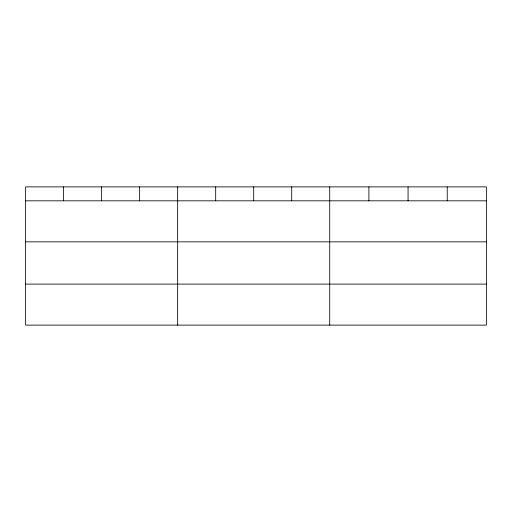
<?xml version="1.0" encoding="UTF-8"?>
<svg xmlns="http://www.w3.org/2000/svg" width="512" height="512" viewBox="0 0 512 512"><rect width="100%" height="100%" fill="white"/><g stroke="black" fill="none" stroke-linecap="round" stroke-linejoin="round"><path stroke-width="0.77" d="M486.4 241.843L486.4 186.88L25.6 186.88L25.6 325.12L486.4 325.12L486.4 241.843L25.6 241.843M25.6 200.819L486.4 200.819M25.6 284.102L486.4 284.102M447.232 186.88L447.232 200.819M408.064 186.88L408.064 200.819M368.896 186.88L368.896 200.819M329.728 186.88L329.728 325.12M291.712 186.88L291.712 200.819M253.696 186.88L253.696 200.819M215.68 186.88L215.68 200.819M177.664 186.88L177.664 325.12M139.648 186.88L139.648 200.819M101.632 186.88L101.632 200.819M63.616 186.88L63.616 200.819"/></g></svg>
